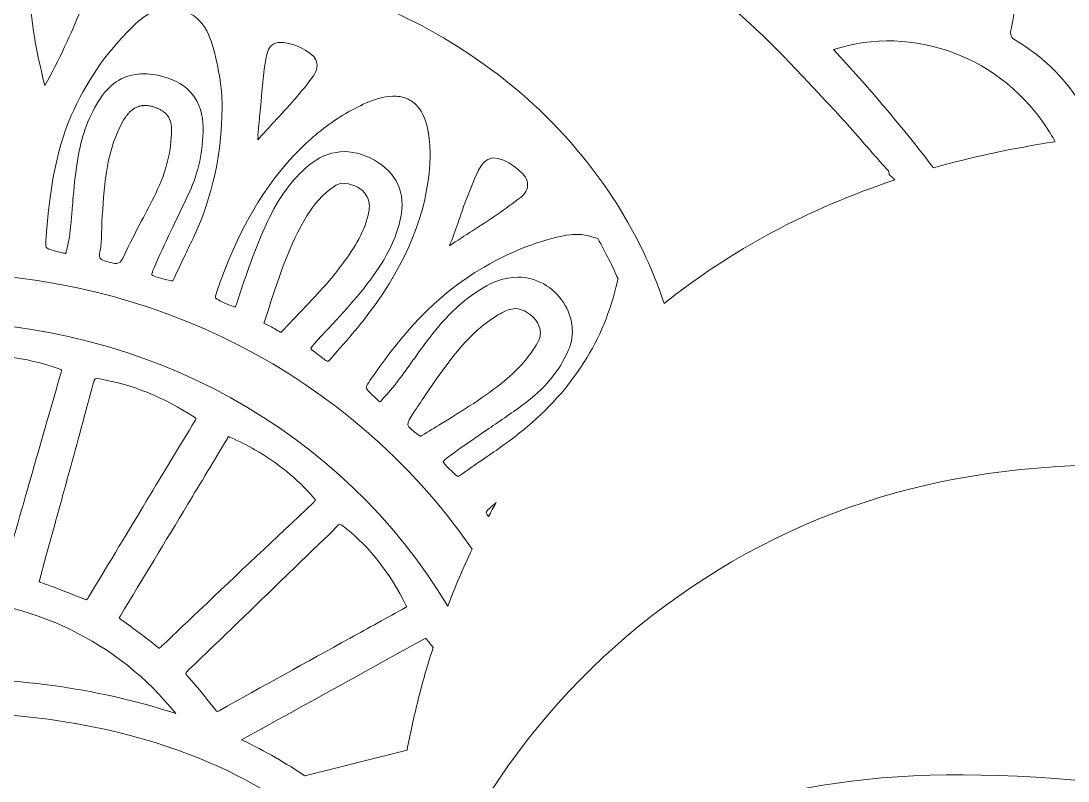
# Model space of a CAD drawing. Extents: x 126 to 8914, y -5970 to -48.
# Drawn here: x 7580.5 to 8067.9, y -1099.8 to -746 of the extents above; entities that cross this region are included whole.
import ezdxf

# ---------------------------------------------------------------- set-up
doc = ezdxf.new("R2010")
doc.units = 0
doc.header["$MEASUREMENT"] = 0
doc.layers.add('Layer 1', color=7, linetype='Continuous')

# ---------------------------------------------------------------- blocks, each defined once
blk = doc.blocks.new('block 6')
at = {"layer": 'Layer 1', "lineweight": 0}
for points, knots in [([(8858.21, -1015.29), (8804.98, -1065.04), (8743.32, -1092.86), (8679.92, -1095.7), (8596.38, -1099.43), (8514.39, -1071.01), (8452.29, -1045.84), (8430.15, -1036.87), (8407.8, -1027.16), (8386.17, -1017.79), (8377.96, -1014.23), (8369.71, -1010.65), (8361.4, -1007.09), (8410.2, -1007.99), (8465.96, -1006.76), (8552.78, -924.21), (8608.47, -871.26), (8681.86, -797.66), (8665.5, -711.42), (8662.21, -694.04), (8650.78, -652.65), (8599.78, -612.09), (8605.05, -621.92), (8641.55, -692.43), (8609.23, -747.25), (8593.89, -773.27), (8566.47, -791.29), (8509.72, -803.54), (8495.32, -806.64), (8479.55, -809), (8462.5, -810.6), (8531.63, -734.35), (8573.44, -634.19), (8586.8, -512.56), (8601.6, -377.97), (8577.78, -251.79), (8555.19, -169.65), (8550.53, -152.76), (8545.39, -135.8), (8539.9, -119.21), (8535.8, -106.87), (8530.71, -97.41), (8524.71, -90.84), (8524.71, -90.84), (8528.77, -88.46), (8528.77, -88.46), (8527.91, -86.99), (8507.22, -52.31), (8460.27, -49.9), (8429.9, -48.35), (8395.8, -60.81), (8358.9, -86.96), (8333.41, -105.04), (8306.47, -129.76), (8278.33, -160.89), (8226.61, -191.53), (8186.15, -218.95), (8151.02, -247.11), (8098.71, -289.06), (8041.06, -329.19), (7974.05, -338.54), (7917.14, -346.49), (7865.98, -328.74), (7811.81, -309.95), (7783.84, -300.25), (7754.92, -290.21), (7725.21, -284.09), (7638.29, -266.15), (7574.59, -281.57), (7540, -328.62), (7505.41, -281.57), (7441.71, -266.17), (7354.79, -284.09), (7325.08, -290.21), (7296.16, -300.25), (7268.19, -309.95), (7214.02, -328.74), (7162.86, -346.49), (7105.95, -338.54), (7038.94, -329.19), (6981.29, -289.06), (6928.98, -247.11), (6893.85, -218.95), (6853.4, -191.53), (6801.67, -160.89), (6773.53, -129.76), (6746.59, -105.04), (6721.1, -86.96), (6684.2, -60.81), (6650.1, -48.34), (6619.73, -49.9), (6572.78, -52.31), (6552.09, -86.99), (6551.23, -88.46), (6551.23, -88.46), (6555.29, -90.84), (6555.29, -90.84), (6549.29, -97.41), (6544.2, -106.87), (6540.12, -119.21), (6534.6, -135.81), (6529.45, -152.78), (6524.81, -169.65), (6502.22, -251.79), (6478.4, -377.97), (6493.2, -512.56), (6506.56, -634.19), (6548.37, -734.35), (6617.5, -810.6), (6600.45, -809), (6584.68, -806.64), (6570.28, -803.54), (6513.53, -791.29), (6486.11, -773.27), (6470.77, -747.25), (6438.45, -692.43), (6474.95, -621.92), (6480.22, -612.09), (6429.22, -652.65), (6417.79, -694.04), (6414.5, -711.42), (6398.14, -797.66), (6471.53, -871.26), (6527.22, -924.21), (6614.04, -1006.76), (6669.8, -1007.99), (6718.6, -1007.09), (6710.29, -1010.65), (6702.04, -1014.23), (6693.83, -1017.79), (6672.2, -1027.16), (6649.85, -1036.87), (6627.71, -1045.84), (6565.61, -1071.01), (6483.59, -1099.44), (6400.08, -1095.7), (6336.68, -1092.86), (6275.02, -1065.04), (6221.79, -1015.29), (6221.79, -1015.29), (6165.56, -962.7), (6165.56, -962.7), (6165.56, -962.7), (6209.91, -1025.63), (6209.91, -1025.63), (6259.46, -1095.9), (6344.09, -1155.64), (6425.53, -1177.81), (6460.7, -1187.39), (6497.65, -1192.84), (6536.23, -1194.15), (6525.34, -1205.21), (6509.98, -1221.91), (6492.74, -1244.03), (6462.4, -1282.95), (6420.42, -1346.57), (6392.73, -1428.62), (6361.59, -1520.91), (6354.53, -1617.18), (6371.76, -1714.74), (6393.22, -1836.34), (6452.66, -1960.18), (6548.45, -2082.83), (6548.45, -2082.83), (6557.04, -2093.81), (6557.04, -2093.81), (6557.04, -2093.81), (6562.08, -2080.8), (6562.08, -2080.8), (6562.28, -2080.26), (6583.72, -2026.12), (6646.97, -1966), (6658.24, -1955.3), (6671.32, -1943.97), (6686.37, -1932.46), (6684.61, -1962.41), (6683.28, -2025.33), (6694.68, -2105.3), (6703.93, -2170.25), (6719.74, -2232.83), (6741.65, -2291.3), (6769.05, -2364.39), (6806.12, -2431.24), (6851.85, -2490), (6853.74, -2492.77), (6879.32, -2530.81), (6899.18, -2586.87), (6918.01, -2639.98), (6935.42, -2720.7), (6911.56, -2803.61), (6911.56, -2803.61), (6905.31, -2825.39), (6905.31, -2825.39), (6905.31, -2825.39), (6923.77, -2812.24), (6923.77, -2812.24), (6925.33, -2811.13), (6962.61, -2784.27), (6993.85, -2735.29), (7018.49, -2696.64), (7042.96, -2637.53), (7032.58, -2563.6), (7033.17, -2564.35), (7033.72, -2565.04), (7034.23, -2565.72), (7055.9, -2594.87), (7079.45, -2622.28), (7104.19, -2647.18), (7148.9, -2692.2), (7195.06, -2726.33), (7241.41, -2748.67), (7295.37, -2774.66), (7349.82, -2784.7), (7403.33, -2778.49), (7418.55, -2809.06), (7444.02, -2832.77), (7468.69, -2855.76), (7494.89, -2880.15), (7519.63, -2903.18), (7532.73, -2933.46), (7532.73, -2933.46), (7540, -2950.23), (7540, -2950.23), (7540, -2950.23), (7547.27, -2933.46), (7547.27, -2933.46), (7560.37, -2903.18), (7585.11, -2880.15), (7611.31, -2855.76), (7635.98, -2832.77), (7661.45, -2809.06), (7676.67, -2778.49), (7730.18, -2784.7), (7784.63, -2774.66), (7838.59, -2748.67), (7884.94, -2726.33), (7931.12, -2692.2), (7975.81, -2647.18), (8000.55, -2622.28), (8024.1, -2594.88), (8045.77, -2565.74), (8046.28, -2565.06), (8046.83, -2564.35), (8047.42, -2563.6), (8037.04, -2637.53), (8061.51, -2696.64), (8086.15, -2735.29), (8117.39, -2784.27), (8154.67, -2811.13), (8156.23, -2812.24), (8156.23, -2812.24), (8174.69, -2825.39), (8174.69, -2825.39), (8174.69, -2825.39), (8168.44, -2803.61), (8168.44, -2803.61), (8144.58, -2720.7), (8161.99, -2639.98), (8180.82, -2586.87), (8200.7, -2530.77), (8226.28, -2492.73), (8228.15, -2490), (8273.88, -2431.24), (8310.95, -2364.39), (8338.34, -2291.3), (8360.26, -2232.83), (8376.07, -2170.25), (8385.32, -2105.3), (8396.72, -2025.33), (8395.39, -1962.41), (8393.63, -1932.46), (8408.68, -1943.97), (8421.76, -1955.3), (8433.03, -1966), (8496.28, -2026.12), (8517.72, -2080.26), (8517.92, -2080.8), (8517.92, -2080.8), (8522.94, -2093.84), (8522.94, -2093.84), (8522.94, -2093.84), (8531.55, -2082.83), (8531.55, -2082.83), (8627.34, -1960.18), (8686.78, -1836.34), (8708.24, -1714.74), (8725.47, -1617.18), (8718.41, -1520.91), (8687.27, -1428.62), (8659.58, -1346.57), (8617.6, -1282.95), (8587.26, -1244.03), (8570.02, -1221.91), (8554.66, -1205.21), (8543.77, -1194.15), (8582.35, -1192.84), (8619.3, -1187.39), (8654.47, -1177.81), (8735.91, -1155.64), (8820.54, -1095.9), (8870.09, -1025.63), (8870.09, -1025.63), (8914.44, -962.7), (8914.44, -962.7), (8914.44, -962.7), (8858.21, -1015.29), (8858.21, -1015.29)], [0, 0, 0, 0, 1, 1, 1, 2, 2, 2, 3, 3, 3, 4, 4, 4, 5, 5, 5, 6, 6, 6, 7, 7, 7, 8, 8, 8, 9, 9, 9, 10, 10, 10, 11, 11, 11, 12, 12, 12, 13, 13, 13, 14, 14, 14, 15, 15, 15, 16, 16, 16, 17, 17, 17, 18, 18, 18, 19, 19, 19, 20, 20, 20, 21, 21, 21, 22, 22, 22, 23, 23, 23, 24, 24, 24, 25, 25, 25, 26, 26, 26, 27, 27, 27, 28, 28, 28, 29, 29, 29, 30, 30, 30, 31, 31, 31, 32, 32, 32, 33, 33, 33, 34, 34, 34, 35, 35, 35, 36, 36, 36, 37, 37, 37, 38, 38, 38, 39, 39, 39, 40, 40, 40, 41, 41, 41, 42, 42, 42, 43, 43, 43, 44, 44, 44, 45, 45, 45, 46, 46, 46, 47, 47, 47, 48, 48, 48, 49, 49, 49, 50, 50, 50, 51, 51, 51, 52, 52, 52, 53, 53, 53, 54, 54, 54, 55, 55, 55, 56, 56, 56, 57, 57, 57, 58, 58, 58, 59, 59, 59, 60, 60, 60, 61, 61, 61, 62, 62, 62, 63, 63, 63, 64, 64, 64, 65, 65, 65, 66, 66, 66, 67, 67, 67, 68, 68, 68, 69, 69, 69, 70, 70, 70, 71, 71, 71, 72, 72, 72, 73, 73, 73, 74, 74, 74, 75, 75, 75, 76, 76, 76, 77, 77, 77, 78, 78, 78, 79, 79, 79, 80, 80, 80, 81, 81, 81, 82, 82, 82, 83, 83, 83, 84, 84, 84, 85, 85, 85, 86, 86, 86, 87, 87, 87, 88, 88, 88, 89, 89, 89, 90, 90, 90, 91, 91, 91, 92, 92, 92, 93, 93, 93, 94, 94, 94, 95, 95, 95, 96, 96, 96, 97, 97, 97, 98, 98, 98, 99, 99, 99, 100, 100, 100, 101, 101, 101, 102, 102, 102, 102]), ([(7895.68, -728.33), (7915.08, -740.77), (7931.4, -758.09), (7947.19, -774.82), (7949.7, -777.5), (7952.2, -780.16), (7954.74, -782.82), (7961.05, -789.43), (7967.23, -796.49), (7973.19, -803.32), (7976.38, -806.94), (7979.54, -810.55), (7982.74, -814.14), (7982.99, -814.41), (7983.25, -814.68), (7983.5, -814.95), (7983.8, -815.28), (7984.24, -815.76), (7984.48, -816.06), (7984.48, -816.06), (7984.7, -817.47), (7984.7, -817.47), (7984.7, -817.47), (7986.29, -819.05), (7986.29, -819.05), (7986.62, -819.38), (7986.97, -819.67), (7987.31, -819.97), (7946.71, -833.52), (7910.84, -852.7), (7879.88, -877.54), (7874.07, -859.59), (7859.09, -823.94), (7824.43, -789.96), (7796.39, -762.48), (7761.24, -741.82), (7719.95, -728.57), (7711.13, -725.73), (7702.02, -723.28), (7692.63, -721.13), (7692.63, -721.13), (7689.7, -716.13), (7689.7, -716.13), (7689.7, -716.13), (7689.7, -716.11), (7689.7, -716.11), (7690.14, -715.86), (7690.78, -715.52), (7691.71, -715.13), (7724.99, -700.79), (7760.1, -694.71), (7796.03, -697.07), (7833.66, -699.54), (7867.18, -710.05), (7895.68, -728.33)], [0, 0, 0, 0, 1, 1, 1, 2, 2, 2, 3, 3, 3, 4, 4, 4, 5, 5, 5, 6, 6, 6, 7, 7, 7, 8, 8, 8, 9, 9, 9, 10, 10, 10, 11, 11, 11, 12, 12, 12, 13, 13, 13, 14, 14, 14, 15, 15, 15, 16, 16, 16, 17, 17, 17, 18, 18, 18, 18]), ([(8038.54, -699.24), (8037.54, -696.42), (8037.43, -694.96), (8037.45, -694.36), (8038, -694.15), (8039.38, -693.82), (8042.31, -693.82), (8042.31, -693.82), (8052.1, -693.82), (8052.1, -693.82), (8084.27, -692.98), (8104.71, -707.86), (8116.22, -720.51), (8134.09, -740.14), (8143.22, -768.68), (8140.04, -794.97), (8140.04, -794.97), (8139.93, -795.81), (8139.93, -795.81), (8120.16, -796.18), (8101.08, -797.41), (8082.7, -799.48), (8082.7, -799.48), (8080.95, -796.83), (8080.95, -796.83), (8080.5, -796.16), (8080.16, -795.54), (8079.84, -794.91), (8071.07, -777.4), (8058.96, -764.06), (8043.84, -755.24), (8041.25, -753.74), (8040.71, -752.85), (8041.53, -749.07), (8045.22, -732.3), (8044.22, -715.54), (8038.54, -699.24)], [0, 0, 0, 0, 1, 1, 1, 2, 2, 2, 3, 3, 3, 4, 4, 4, 5, 5, 5, 6, 6, 6, 7, 7, 7, 8, 8, 8, 9, 9, 9, 10, 10, 10, 11, 11, 11, 12, 12, 12, 12]), ([(7589.96, -729.87), (7589.96, -729.87), (7599.96, -726.83), (7599.96, -726.83), (7600.41, -726.83), (7600.83, -726.83), (7601.26, -726.84), (7601.26, -726.84), (7600.94, -729.95), (7600.94, -729.95), (7600.94, -729.95), (7601.53, -727.68), (7601.53, -727.68), (7601.53, -727.68), (7601.01, -729.96), (7601.01, -729.96), (7603.79, -730.61), (7607.37, -731.91), (7608.67, -734.44), (7609.52, -736.12), (7609.38, -738.38), (7608.21, -741.14), (7603.81, -751.68), (7598.38, -764.06), (7591.54, -776.07), (7588.8, -764.94), (7585.89, -751.84), (7584.83, -738.57), (7584.34, -732.43), (7587.14, -730.72), (7589.96, -729.87)], [0, 0, 0, 0, 1, 1, 1, 2, 2, 2, 3, 3, 3, 4, 4, 4, 5, 5, 5, 6, 6, 6, 7, 7, 7, 8, 8, 8, 9, 9, 9, 10, 10, 10, 10]), ([(7644.16, -856.88), (7646.76, -851.07), (7649.57, -845.22), (7652.3, -839.57), (7654.46, -835.04), (7656.71, -830.37), (7658.85, -825.71), (7663.12, -816.41), (7665.28, -806.37), (7665.23, -795.92), (7665.17, -783.28), (7658.64, -774.95), (7646.36, -771.83), (7642.21, -770.77), (7638.43, -770.41), (7634.98, -770.74), (7627.4, -771.48), (7621.4, -775.63), (7616.55, -783.34), (7611.31, -791.71), (7608.61, -800.56), (7606.94, -810.01), (7605.95, -815.68), (7605.34, -821.57), (7604.79, -827.69), (7604.62, -829.56), (7604.47, -831.44), (7604.33, -833.33), (7604.14, -835.81), (7603.95, -838.24), (7603.71, -840.64), (7603.32, -844.65), (7602.78, -848.54), (7601.85, -852.45), (7601.66, -853.26), (7601.48, -853.73), (7601.37, -854), (7601.34, -854.1), (7601.31, -854.16), (7601.28, -854.22), (7601.17, -854.22), (7600.98, -854.21), (7600.72, -854.18), (7600.45, -854.14), (7600.09, -854.07), (7599.61, -853.95), (7599.61, -853.95), (7599.17, -853.84), (7599.17, -853.84), (7597.94, -853.51), (7596.72, -853.21), (7595.67, -852.91), (7593.92, -852.4), (7592.59, -851.94), (7592.29, -851.52), (7592.11, -851.28), (7592.03, -850.69), (7592.03, -849.89), (7592.02, -849.06), (7592.08, -848.03), (7592.16, -846.88), (7592.21, -846.12), (7592.29, -845.31), (7592.35, -844.49), (7592.35, -844.49), (7592.4, -843.98), (7592.4, -843.98), (7593.82, -826.49), (7596.21, -807.86), (7603.89, -790.05), (7610.47, -774.77), (7619.96, -760.96), (7632.07, -749), (7636.13, -744.98), (7639.77, -742.1), (7644.29, -741.11), (7661.05, -737.4), (7667.25, -749.34), (7669.47, -756.79), (7672.91, -768.4), (7674.25, -780), (7674.06, -786.39), (7673.82, -808.7), (7669.76, -827.25), (7660.88, -846.53), (7659.62, -849.24), (7658.33, -851.91), (7657.03, -854.6), (7655.29, -858.21), (7653.48, -861.93), (7651.82, -865.68), (7651.36, -866.73), (7651.09, -866.97), (7651.09, -866.98), (7651.06, -866.98), (7650.68, -867.09), (7649.45, -866.78), (7649.45, -866.78), (7649.07, -866.68), (7649.07, -866.68), (7645.71, -865.81), (7642.23, -864.92), (7641.37, -864.24), (7641.37, -863.14), (7642.92, -859.68), (7644.16, -856.88)], [0, 0, 0, 0, 1, 1, 1, 2, 2, 2, 3, 3, 3, 4, 4, 4, 5, 5, 5, 6, 6, 6, 7, 7, 7, 8, 8, 8, 9, 9, 9, 10, 10, 10, 11, 11, 11, 12, 12, 12, 13, 13, 13, 14, 14, 14, 15, 15, 15, 16, 16, 16, 17, 17, 17, 18, 18, 18, 19, 19, 19, 20, 20, 20, 21, 21, 21, 22, 22, 22, 23, 23, 23, 24, 24, 24, 25, 25, 25, 26, 26, 26, 27, 27, 27, 28, 28, 28, 29, 29, 29, 30, 30, 30, 31, 31, 31, 32, 32, 32, 33, 33, 33, 34, 34, 34, 35, 35, 35, 35]), ([(8059.15, -797.51), (8060.1, -799.06), (8061.02, -800.64), (8061.92, -802.24), (8042.15, -805.25), (8023.23, -809.32), (8005.2, -814.43), (8005.2, -814.43), (8003.75, -812.51), (8003.75, -812.51), (7990.12, -794.66), (7974.97, -776.79), (7958.73, -759.37), (7995.55, -747.23), (8037.53, -762.73), (8059.15, -797.51)], [0, 0, 0, 0, 1, 1, 1, 2, 2, 2, 3, 3, 3, 4, 4, 4, 5, 5, 5, 5]), ([(7690.76, -799.01), (7691.06, -795.8), (7691.36, -792.57), (7691.66, -789.34), (7692.38, -781.58), (7693.12, -773.56), (7694.1, -765.69), (7695.08, -757.85), (7697.55, -756.46), (7699.93, -756.08), (7700.09, -756.06), (7700.24, -756.03), (7700.4, -756.02), (7706.23, -755.34), (7716.14, -760.4), (7717.7, -764.04), (7718.75, -766.48), (7718.38, -768.98), (7716.61, -771.48), (7711.25, -779.08), (7704.72, -786.11), (7698.41, -792.92), (7695.89, -795.64), (7693.28, -798.46), (7690.75, -801.29), (7690.79, -800.64), (7690.86, -799.86), (7690.76, -799.01)], [0, 0, 0, 0, 1, 1, 1, 2, 2, 2, 3, 3, 3, 4, 4, 4, 5, 5, 5, 6, 6, 6, 7, 7, 7, 8, 8, 8, 9, 9, 9, 9]), ([(7718.8, -894.29), (7719.37, -893.67), (7719.95, -893.04), (7720.55, -892.4), (7720.55, -892.4), (7722.28, -890.57), (7722.28, -890.57), (7731.02, -881.23), (7740.04, -871.57), (7747.26, -860.63), (7752.24, -853.04), (7755.5, -845.56), (7757.21, -837.78), (7759.72, -826.24), (7755.39, -816.68), (7745.01, -810.85), (7734.18, -804.77), (7723.58, -805.64), (7714.32, -813.37), (7706.61, -819.79), (7700.51, -828.14), (7695.11, -839.6), (7689.45, -851.64), (7685.28, -864.09), (7681.17, -876.84), (7680.66, -878.41), (7680.35, -878.98), (7680.19, -879.17), (7679.97, -879.16), (7679.32, -879.08), (7677.99, -878.49), (7677.99, -878.49), (7677.2, -878.14), (7677.2, -878.14), (7674.33, -876.88), (7671.35, -875.56), (7671.01, -874.91), (7670.77, -874.17), (7671.99, -870.81), (7673.06, -867.87), (7683.59, -839.19), (7696.4, -818.51), (7713.38, -802.81), (7715.58, -800.78), (7717.78, -798.88), (7720.03, -797.09), (7726.76, -791.76), (7733.75, -787.5), (7741.23, -784.18), (7746.4, -781.88), (7751.07, -780.82), (7755.06, -781.04), (7757.45, -781.19), (7759.6, -781.77), (7761.47, -782.82), (7763.25, -783.8), (7764.78, -785.24), (7766.08, -787.06), (7768.23, -790.11), (7769.69, -794.29), (7770.37, -799.42), (7770.62, -801.42), (7770.73, -803.43), (7770.84, -805.56), (7770.89, -806.53), (7770.94, -807.48), (7771, -808.43), (7770.46, -831.44), (7762.31, -853.89), (7746.09, -877.03), (7739.74, -886.09), (7732.25, -894.61), (7725, -902.82), (7725, -902.82), (7724.26, -903.68), (7724.26, -903.68), (7723.78, -904.21), (7723.48, -904.45), (7723.34, -904.53), (7723.16, -904.47), (7722.74, -904.26), (7721.91, -903.68), (7721.91, -903.68), (7721.61, -903.45), (7721.61, -903.45), (7718.84, -901.46), (7715.98, -899.39), (7715.46, -898.48), (7715.69, -897.76), (7717.12, -896.12), (7718.8, -894.29)], [0, 0, 0, 0, 1, 1, 1, 2, 2, 2, 3, 3, 3, 4, 4, 4, 5, 5, 5, 6, 6, 6, 7, 7, 7, 8, 8, 8, 9, 9, 9, 10, 10, 10, 11, 11, 11, 12, 12, 12, 13, 13, 13, 14, 14, 14, 15, 15, 15, 16, 16, 16, 17, 17, 17, 18, 18, 18, 19, 19, 19, 20, 20, 20, 21, 21, 21, 22, 22, 22, 23, 23, 23, 24, 24, 24, 25, 25, 25, 26, 26, 26, 27, 27, 27, 28, 28, 28, 29, 29, 29, 30, 30, 30, 30]), ([(7636.59, -839.11), (7633.77, -844.46), (7630.85, -849.98), (7628.3, -855.6), (7626.76, -859), (7625.67, -859.45), (7621.41, -858.34), (7619.73, -857.9), (7618.66, -857.52), (7617.98, -857.04), (7616.85, -856.25), (7616.87, -855.22), (7617.25, -853.34), (7617.76, -850.8), (7617.91, -848.26), (7617.99, -845.75), (7618.01, -844.92), (7618.02, -844.09), (7618.04, -843.27), (7618.07, -841.89), (7618.09, -840.5), (7618.17, -839.17), (7618.17, -839.17), (7618.31, -836.97), (7618.31, -836.97), (7619.34, -820.9), (7620.32, -805.72), (7628.42, -791.89), (7628.76, -791.3), (7629.12, -790.78), (7629.47, -790.29), (7629.58, -790.13), (7629.71, -789.99), (7629.83, -789.84), (7630.07, -789.53), (7630.31, -789.23), (7630.56, -788.94), (7630.7, -788.78), (7630.86, -788.66), (7631, -788.5), (7631.23, -788.28), (7631.46, -788.04), (7631.7, -787.85), (7631.86, -787.71), (7632.02, -787.58), (7632.18, -787.47), (7632.41, -787.28), (7632.64, -787.12), (7632.87, -786.96), (7633.03, -786.85), (7633.2, -786.76), (7633.36, -786.66), (7633.6, -786.52), (7633.84, -786.41), (7634.08, -786.28), (7634.25, -786.22), (7634.41, -786.14), (7634.57, -786.08), (7634.82, -785.97), (7635.07, -785.89), (7635.34, -785.81), (7635.48, -785.76), (7635.63, -785.7), (7635.77, -785.67), (7636.09, -785.59), (7636.4, -785.52), (7636.72, -785.48), (7636.81, -785.46), (7636.89, -785.44), (7636.99, -785.43), (7637.4, -785.38), (7637.81, -785.35), (7638.21, -785.35), (7638.25, -785.35), (7638.3, -785.36), (7638.35, -785.36), (7638.92, -785.36), (7639.49, -785.41), (7640.06, -785.51), (7640.12, -785.52), (7640.2, -785.52), (7640.28, -785.54), (7640.85, -785.63), (7641.4, -785.78), (7641.94, -785.93), (7642.05, -785.97), (7642.16, -786), (7642.26, -786.05), (7642.8, -786.22), (7643.32, -786.41), (7643.84, -786.63), (7643.92, -786.66), (7644.02, -786.71), (7644.1, -786.74), (7644.63, -786.98), (7645.14, -787.23), (7645.63, -787.5), (7646.07, -787.74), (7646.47, -787.99), (7646.83, -788.25), (7649.43, -790.1), (7650.55, -792.73), (7650.55, -796.76), (7650.57, -806.29), (7648.15, -815.95), (7643.19, -826.28), (7641.12, -830.59), (7638.82, -834.93), (7636.59, -839.11)], [0, 0, 0, 0, 1, 1, 1, 2, 2, 2, 3, 3, 3, 4, 4, 4, 5, 5, 5, 6, 6, 6, 7, 7, 7, 8, 8, 8, 9, 9, 9, 10, 10, 10, 11, 11, 11, 12, 12, 12, 13, 13, 13, 14, 14, 14, 15, 15, 15, 16, 16, 16, 17, 17, 17, 18, 18, 18, 19, 19, 19, 20, 20, 20, 21, 21, 21, 22, 22, 22, 23, 23, 23, 24, 24, 24, 25, 25, 25, 26, 26, 26, 27, 27, 27, 28, 28, 28, 29, 29, 29, 30, 30, 30, 31, 31, 31, 32, 32, 32, 33, 33, 33, 34, 34, 34, 35, 35, 35, 36, 36, 36, 36]), ([(7780.01, -850.65), (7781.31, -847.18), (7782.56, -843.67), (7783.76, -840.25), (7786.67, -832), (7789.68, -823.47), (7793.51, -815.47), (7794.48, -813.45), (7796.65, -810.03), (7800.32, -809.71), (7806.03, -809.77), (7814.98, -816.33), (7816.07, -820.36), (7816.86, -823.28), (7815.91, -825.84), (7813.28, -827.96), (7806.14, -833.69), (7798.24, -838.79), (7790.6, -843.71), (7787.12, -845.96), (7783.52, -848.27), (7780.01, -850.65)], [0, 0, 0, 0, 1, 1, 1, 2, 2, 2, 3, 3, 3, 4, 4, 4, 5, 5, 5, 6, 6, 6, 7, 7, 7, 7]), ([(7709.25, -882.84), (7706.89, -885.3), (7704.53, -887.75), (7702.21, -890.22), (7701.67, -890.81), (7701.38, -890.95), (7701.38, -890.96), (7701.32, -890.95), (7701.03, -890.87), (7700.47, -890.47), (7698.71, -889.25), (7696.84, -888.32), (7695.04, -887.4), (7695.04, -887.4), (7694.12, -886.94), (7694.12, -886.94), (7693.88, -886.82), (7693.71, -886.72), (7693.6, -886.64), (7693.61, -886.58), (7693.63, -886.5), (7693.66, -886.42), (7694.5, -883.89), (7695.32, -881.37), (7696.14, -878.84), (7700.78, -864.58), (7705.56, -849.84), (7713.57, -836.73), (7716.93, -831.24), (7720.96, -826.82), (7725.93, -823.2), (7727.57, -822.01), (7729.16, -821.57), (7729.56, -821.55), (7734.2, -821.58), (7738.04, -823.15), (7740.37, -825.97), (7740.85, -826.55), (7741.26, -827.2), (7741.59, -827.87), (7742.26, -829.23), (7742.62, -830.75), (7742.64, -832.35), (7742.65, -833.14), (7742.57, -833.96), (7742.41, -834.78), (7740.75, -843.52), (7736.18, -851.03), (7729.81, -859.59), (7723.69, -867.85), (7716.34, -875.47), (7709.25, -882.84)], [0, 0, 0, 0, 1, 1, 1, 2, 2, 2, 3, 3, 3, 4, 4, 4, 5, 5, 5, 6, 6, 6, 7, 7, 7, 8, 8, 8, 9, 9, 9, 10, 10, 10, 11, 11, 11, 12, 12, 12, 13, 13, 13, 14, 14, 14, 15, 15, 15, 16, 16, 16, 17, 17, 17, 17]), ([(7795.32, -950.25), (7791.85, -952.62), (7788.26, -955.07), (7784.79, -957.58), (7784.24, -957.97), (7783.95, -958.08), (7783.95, -958.11), (7783.86, -958.08), (7783.55, -957.92), (7782.97, -957.39), (7780.34, -955.01), (7777.4, -952.32), (7776.99, -951.26), (7777.54, -950.2), (7781.1, -947.67), (7783.73, -945.78), (7788.16, -942.63), (7792.75, -939.51), (7797.2, -936.49), (7802.77, -932.71), (7808.55, -928.78), (7814.09, -924.73), (7824.08, -917.43), (7831.27, -908.8), (7835.4, -899.12), (7838.39, -892.15), (7837.49, -883.92), (7833.02, -877.11), (7828.21, -869.75), (7820.28, -865.32), (7811.87, -865.27), (7805.18, -865.21), (7799.65, -867.87), (7795.65, -870.23), (7783.41, -877.43), (7774.88, -887.69), (7768.15, -896.77), (7766.38, -899.15), (7764.67, -901.57), (7762.94, -903.98), (7758.53, -910.2), (7753.97, -916.64), (7748.62, -922.24), (7748.05, -922.85), (7747.7, -923.13), (7747.51, -923.24), (7747.3, -923.13), (7746.94, -922.86), (7746.31, -922.28), (7746.31, -922.28), (7746.07, -922.04), (7746.07, -922.04), (7743.62, -919.7), (7741.29, -917.48), (7741.21, -916.69), (7741.13, -915.88), (7743.02, -913.22), (7744.99, -910.42), (7744.99, -910.42), (7745.37, -909.9), (7745.37, -909.9), (7756.66, -893.91), (7772.63, -873.85), (7796.09, -860.56), (7810.01, -852.67), (7822.21, -847.99), (7834.48, -845.79), (7838.42, -845.07), (7842.17, -845.25), (7845.65, -846.29), (7845.65, -846.29), (7848.93, -847.27), (7848.93, -847.27), (7852.78, -854.02), (7855.9, -860.32), (7858.4, -865.97), (7858.4, -865.97), (7857.4, -870.08), (7857.4, -870.08), (7850.96, -896.63), (7835.67, -919.57), (7811.99, -938.28), (7806.67, -942.49), (7800.89, -946.43), (7795.32, -950.25)], [0, 0, 0, 0, 1, 1, 1, 2, 2, 2, 3, 3, 3, 4, 4, 4, 5, 5, 5, 6, 6, 6, 7, 7, 7, 8, 8, 8, 9, 9, 9, 10, 10, 10, 11, 11, 11, 12, 12, 12, 13, 13, 13, 14, 14, 14, 15, 15, 15, 16, 16, 16, 17, 17, 17, 18, 18, 18, 19, 19, 19, 20, 20, 20, 21, 21, 21, 22, 22, 22, 23, 23, 23, 24, 24, 24, 25, 25, 25, 26, 26, 26, 27, 27, 27, 28, 28, 28, 28]), ([(7539.72, -885.98), (7539.72, -885.98), (7538.54, -885.98), (7538.54, -885.98), (7440.42, -886.37), (7349.65, -937.14), (7300.96, -1018.6), (7297.66, -1009.97), (7293.9, -1001.09), (7289.62, -992.07), (7289.62, -992.07), (7290.64, -990.6), (7290.64, -990.6), (7346.89, -910.36), (7442.51, -861.63), (7540.19, -863.44), (7540.19, -863.44), (7542.33, -863.44), (7542.33, -863.44), (7641.26, -863.44), (7733.53, -910.78), (7789.49, -990.36), (7789.49, -990.36), (7790.5, -991.82), (7790.5, -991.82), (7786.21, -1000.84), (7782.45, -1009.73), (7779.14, -1018.36), (7730.13, -936.57), (7638.73, -885.98), (7539.72, -885.98)], [0, 0, 0, 0, 1, 1, 1, 2, 2, 2, 3, 3, 3, 4, 4, 4, 5, 5, 5, 6, 6, 6, 7, 7, 7, 8, 8, 8, 9, 9, 9, 10, 10, 10, 10]), ([(7776.16, -933.45), (7773.14, -935.29), (7770.1, -937.14), (7767.11, -939.02), (7766.7, -939.28), (7766.51, -939.32), (7766.51, -939.32), (7766.46, -939.32), (7766.21, -939.24), (7765.62, -938.8), (7759.34, -934.15), (7759.34, -934.15), (7763.39, -928.15), (7764.45, -926.58), (7765.49, -925.01), (7766.55, -923.45), (7767.3, -922.32), (7768.06, -921.18), (7768.82, -920.04), (7774.17, -912.1), (7779.76, -904.04), (7786.15, -896.81), (7791.33, -890.93), (7797.18, -886.04), (7803.56, -882.27), (7805.76, -880.96), (7808.11, -880.15), (7810.69, -879.82), (7813.96, -880.01), (7818.78, -882.67), (7821.07, -886.75), (7822.73, -889.71), (7822.69, -892.75), (7820.94, -895.81), (7817.29, -902.17), (7812.25, -907.97), (7805.56, -913.52), (7796.49, -921.04), (7786.15, -927.34), (7776.16, -933.45)], [0, 0, 0, 0, 1, 1, 1, 2, 2, 2, 3, 3, 3, 4, 4, 4, 5, 5, 5, 6, 6, 6, 7, 7, 7, 8, 8, 8, 9, 9, 9, 10, 10, 10, 11, 11, 11, 12, 12, 12, 13, 13, 13, 13]), ([(7548.75, -963.12), (7548.75, -959), (7548.74, -954.88), (7548.74, -950.77), (7548.74, -950.77), (7548.75, -938.8), (7548.75, -938.8), (7548.77, -927.34), (7548.79, -915.5), (7548.67, -903.83), (7548.67, -902.61), (7548.8, -902.24), (7548.77, -902.24), (7548.83, -902.19), (7549.21, -902), (7550.4, -901.9), (7566.8, -900.54), (7582.74, -902.52), (7597.78, -907.81), (7598.97, -908.22), (7599.27, -908.52), (7599.35, -908.47), (7599.35, -908.47), (7599.35, -908.57), (7599.35, -908.57), (7599.35, -908.73), (7599.31, -909.03), (7599.17, -909.56), (7591.3, -936.71), (7582.88, -966.11), (7572.66, -1002.09), (7572.56, -1002.42), (7572.48, -1002.63), (7572.42, -1002.77), (7572.28, -1002.77), (7572.07, -1002.75), (7571.75, -1002.71), (7563.92, -1001.47), (7556.97, -1000.52), (7550.5, -999.84), (7550.16, -999.79), (7549.91, -999.76), (7549.69, -999.71), (7549.05, -999.57), (7548.88, -999.43), (7548.88, -999.43), (7548.88, -999.43), (7548.75, -999.24), (7548.69, -998.56), (7548.67, -998.34), (7548.66, -998.05), (7548.66, -997.69), (7548.79, -986.16), (7548.77, -974.45), (7548.75, -963.12)], [0, 0, 0, 0, 1, 1, 1, 2, 2, 2, 3, 3, 3, 4, 4, 4, 5, 5, 5, 6, 6, 6, 7, 7, 7, 8, 8, 8, 9, 9, 9, 10, 10, 10, 11, 11, 11, 12, 12, 12, 13, 13, 13, 14, 14, 14, 15, 15, 15, 16, 16, 16, 17, 17, 17, 18, 18, 18, 18]), ([(7599.42, -968.7), (7600.58, -964.46), (7601.75, -960.22), (7602.92, -955.98), (7606.63, -942.47), (7610.47, -928.51), (7614.07, -914.72), (7614.72, -912.26), (7614.72, -912.26), (7617.11, -912.65), (7632.45, -915.26), (7646.88, -921.1), (7661.22, -930.51), (7661.64, -930.78), (7661.89, -930.98), (7662.02, -931.11), (7661.95, -931.28), (7661.82, -931.55), (7661.57, -931.96), (7647.15, -955.71), (7631.86, -981.05), (7611.96, -1014.18), (7611.34, -1015.21), (7611.06, -1015.45), (7611.06, -1015.48), (7611.06, -1015.48), (7610.9, -1015.5), (7610.51, -1015.37), (7610.36, -1015.32), (7610.2, -1015.27), (7610.01, -1015.18), (7610.01, -1015.18), (7610.01, -1015.2), (7610.01, -1015.2), (7605.19, -1013.17), (7600.23, -1011.3), (7595.44, -1009.5), (7593.49, -1008.77), (7591.56, -1008.04), (7589.61, -1007.3), (7589.61, -1007.3), (7589.39, -1007.22), (7589.39, -1007.22), (7589.25, -1007.15), (7589.07, -1007.09), (7588.88, -1007.03), (7588.88, -1007.03), (7592.27, -994.71), (7592.27, -994.71), (7594.71, -985.89), (7597.07, -977.3), (7599.42, -968.7)], [0, 0, 0, 0, 1, 1, 1, 2, 2, 2, 3, 3, 3, 4, 4, 4, 5, 5, 5, 6, 6, 6, 7, 7, 7, 8, 8, 8, 9, 9, 9, 10, 10, 10, 11, 11, 11, 12, 12, 12, 13, 13, 13, 14, 14, 14, 15, 15, 15, 16, 16, 16, 17, 17, 17, 17]), ([(7645.96, -1037.06), (7645.31, -1037.66), (7644.98, -1037.88), (7644.82, -1037.96), (7644.79, -1037.94), (7644.76, -1037.93), (7644.7, -1037.9), (7644.54, -1037.82), (7644.29, -1037.66), (7643.92, -1037.36), (7638.9, -1033.32), (7633.36, -1029.16), (7627.02, -1024.63), (7626.54, -1024.3), (7626.32, -1024.08), (7626.22, -1023.95), (7626.27, -1023.79), (7626.4, -1023.46), (7626.76, -1022.87), (7637.21, -1005.63), (7647.63, -988.38), (7658.03, -971.13), (7664.15, -960.98), (7670.28, -950.82), (7676.4, -940.67), (7676.58, -940.38), (7676.74, -940.07), (7676.91, -939.75), (7676.94, -939.67), (7676.99, -939.58), (7677.05, -939.47), (7677.39, -939.61), (7677.75, -939.75), (7678.08, -939.91), (7682.04, -941.68), (7685.79, -943.58), (7689.37, -945.62), (7700.05, -951.75), (7709.04, -959.08), (7716.63, -967.85), (7717.36, -968.67), (7717.51, -969.07), (7717.55, -969.08), (7717.55, -969.1), (7717.51, -969.15), (7717.48, -969.21), (7717.37, -969.38), (7717.12, -969.73), (7716.52, -970.29), (7699.02, -986.73), (7681.3, -1003.48), (7663.61, -1020.26), (7657.71, -1025.86), (7651.84, -1031.47), (7645.96, -1037.06)], [0, 0, 0, 0, 1, 1, 1, 2, 2, 2, 3, 3, 3, 4, 4, 4, 5, 5, 5, 6, 6, 6, 7, 7, 7, 8, 8, 8, 9, 9, 9, 10, 10, 10, 11, 11, 11, 12, 12, 12, 13, 13, 13, 14, 14, 14, 15, 15, 15, 16, 16, 16, 17, 17, 17, 18, 18, 18, 18]), ([(8650.32, -1162.55), (8611.6, -1173.08), (8570.61, -1178.45), (8527.55, -1178.62), (8527.31, -1178.41), (8527.15, -1178.27), (8527.07, -1178.23), (8527.07, -1178.23), (8526.74, -1178.62), (8526.74, -1178.62), (8526.74, -1178.62), (8526.73, -1178.62), (8526.73, -1178.62), (8474.49, -1178.78), (8419.24, -1171.31), (8361.42, -1156.25), (8326.04, -1147.04), (8293.1, -1138.94), (8262.39, -1131.92), (8262.39, -1131.92), (8262.37, -1131.91), (8262.37, -1131.91), (8262.37, -1131.91), (8262.35, -1131.92), (8262.35, -1131.92), (8118.8, -1099.16), (8023.72, -1090.15), (7953.72, -1101.8), (7886.99, -1112.9), (7844.64, -1142.29), (7804.55, -1188.78), (7804.29, -1189.07), (7804.05, -1189.35), (7803.82, -1189.64), (7794.29, -1200.73), (7784.87, -1212.8), (7775.28, -1225.81), (7765.79, -1238.69), (7757.12, -1254.25), (7749.35, -1272.3), (7750.28, -1234.55), (7756.57, -1199.64), (7768.31, -1167.07), (7769.04, -1165.09), (7769.77, -1163.12), (7770.5, -1161.14), (7776.19, -1146.34), (7783.02, -1132), (7791.03, -1118.09), (7830.77, -1048.88), (7897.09, -994.95), (7972.97, -970.1), (8046.68, -945.94), (8134.07, -947.03), (8225.69, -973.25), (8278.5, -988.33), (8330.04, -1010.7), (8379.87, -1032.31), (8401.58, -1041.73), (8424.02, -1051.46), (8446.34, -1060.5), (8506.08, -1084.72), (8583.9, -1111.87), (8664.89, -1111.87), (8670.13, -1111.87), (8675.38, -1111.74), (8680.62, -1111.52), (8724.04, -1109.57), (8766.59, -1096.65), (8806.37, -1073.67), (8761.26, -1115.03), (8705.03, -1147.64), (8650.32, -1162.55)], [0, 0, 0, 0, 1, 1, 1, 2, 2, 2, 3, 3, 3, 4, 4, 4, 5, 5, 5, 6, 6, 6, 7, 7, 7, 8, 8, 8, 9, 9, 9, 10, 10, 10, 11, 11, 11, 12, 12, 12, 13, 13, 13, 14, 14, 14, 15, 15, 15, 16, 16, 16, 17, 17, 17, 18, 18, 18, 19, 19, 19, 20, 20, 20, 21, 21, 21, 22, 22, 22, 23, 23, 23, 24, 24, 24, 24]), ([(7801.68, -970.24), (7800.46, -972.41), (7799.26, -974.58), (7798.1, -976.75), (7797.14, -975.32), (7797.04, -974.86), (7797.06, -974.75), (7797.15, -974.05), (7799.43, -972.09), (7801.68, -970.24)], [0, 0, 0, 0, 1, 1, 1, 2, 2, 2, 3, 3, 3, 3]), ([(7658.5, -1048.11), (7673.78, -1033.53), (7689.18, -1018.6), (7704.07, -1004.15), (7709.06, -999.33), (7714.03, -994.51), (7719.02, -989.69), (7719.82, -988.9), (7720.66, -988.14), (7721.5, -987.37), (7723.48, -985.56), (7725.52, -983.69), (7727.31, -981.53), (7728.67, -979.86), (7728.75, -979.77), (7731.27, -981.79), (7742.98, -991.2), (7752.26, -1003.01), (7759.64, -1017.92), (7759.78, -1018.2), (7759.91, -1018.47), (7760.03, -1018.76), (7760.02, -1018.76), (7760, -1018.77), (7759.97, -1018.79), (7759.97, -1018.79), (7759.53, -1019.03), (7759.53, -1019.03), (7750.91, -1023.79), (7742.29, -1028.54), (7733.68, -1033.3), (7713.32, -1044.54), (7692.98, -1055.77), (7672.67, -1067.07), (7672.08, -1067.39), (7671.78, -1067.46), (7671.75, -1067.5), (7671.67, -1067.43), (7671.42, -1067.24), (7670.96, -1066.67), (7670.96, -1066.67), (7669.74, -1065.12), (7669.74, -1065.12), (7666.1, -1060.53), (7662.35, -1055.78), (7658.28, -1051.35), (7657.25, -1050.24), (7657.16, -1049.78), (7657.14, -1049.78), (7657.16, -1049.75), (7657.27, -1049.28), (7658.5, -1048.11)], [0, 0, 0, 0, 1, 1, 1, 2, 2, 2, 3, 3, 3, 4, 4, 4, 5, 5, 5, 6, 6, 6, 7, 7, 7, 8, 8, 8, 9, 9, 9, 10, 10, 10, 11, 11, 11, 12, 12, 12, 13, 13, 13, 14, 14, 14, 15, 15, 15, 16, 16, 16, 17, 17, 17, 17]), ([(7540.59, -1014.91), (7540.59, -1014.91), (7541.09, -1014.91), (7541.09, -1014.91), (7584.61, -1015.05), (7625.89, -1034.97), (7652.49, -1068.41), (7622.9, -1058.63), (7585.84, -1051.79), (7540, -1051.79), (7494.16, -1051.79), (7457.12, -1058.63), (7427.51, -1068.4), (7454.36, -1034.79), (7496.23, -1014.91), (7540.59, -1014.91)], [0, 0, 0, 0, 1, 1, 1, 2, 2, 2, 3, 3, 3, 4, 4, 4, 5, 5, 5, 5]), ([(7712.56, -1097.34), (7704.2, -1091.72), (7694.43, -1086.02), (7683.12, -1080.64), (7705.07, -1068.59), (7727.31, -1056.29), (7748.84, -1044.39), (7748.84, -1044.39), (7767.95, -1033.83), (7767.95, -1033.83), (7767.95, -1033.83), (7768.26, -1033.65), (7768.26, -1033.65), (7768.45, -1033.54), (7768.68, -1033.42), (7768.87, -1033.32), (7768.91, -1033.35), (7768.94, -1033.38), (7768.99, -1033.43), (7769.59, -1034.08), (7770.27, -1034.92), (7770.99, -1035.9), (7770.99, -1035.9), (7772.33, -1037.71), (7772.33, -1037.71), (7769.59, -1046.19), (7767.3, -1054.31), (7765.38, -1061.89), (7763.31, -1070.09), (7761.6, -1077.96), (7760.17, -1085.4), (7760.17, -1085.4), (7712.56, -1097.34), (7712.56, -1097.34)], [0, 0, 0, 0, 1, 1, 1, 2, 2, 2, 3, 3, 3, 4, 4, 4, 5, 5, 5, 6, 6, 6, 7, 7, 7, 8, 8, 8, 9, 9, 9, 10, 10, 10, 11, 11, 11, 11]), ([(7682.83, -1202.06), (7650.32, -1234.33), (7616.36, -1291.52), (7639.14, -1380.83), (7653.26, -1436.17), (7680.71, -1488.31), (7707.27, -1538.73), (7745.85, -1611.99), (7785.74, -1687.75), (7783.29, -1772.56), (7782.45, -1801.44), (7775.17, -1831.97), (7761.54, -1863.71), (7759.94, -1867.43), (7758.26, -1871.17), (7756.49, -1874.94), (7748.1, -1837.1), (7734.66, -1790.01), (7711.17, -1748.38), (7694.92, -1719.58), (7665.99, -1680.52), (7620.37, -1657.91), (7593.54, -1644.61), (7565.04, -1627.64), (7549.72, -1601.27), (7547.19, -1596.92), (7545.02, -1592.31), (7543.28, -1587.42), (7543.28, -1587.42), (7540.79, -1586.6), (7540.79, -1586.6), (7540.79, -1586.6), (7538.31, -1587.42), (7538.31, -1587.42), (7536.57, -1592.31), (7534.4, -1596.92), (7531.86, -1601.27), (7516.54, -1627.64), (7488.05, -1644.61), (7461.22, -1657.91), (7415.59, -1680.52), (7386.66, -1719.58), (7370.42, -1748.38), (7346.45, -1790.85), (7332.95, -1839), (7324.61, -1877.2), (7322.44, -1872.67), (7320.38, -1868.18), (7318.46, -1863.71), (7304.85, -1831.97), (7297.55, -1801.44), (7296.71, -1772.56), (7294.26, -1687.75), (7334.17, -1611.99), (7372.74, -1538.73), (7399.29, -1488.31), (7426.74, -1436.17), (7440.86, -1380.83), (7463.64, -1291.52), (7429.68, -1234.33), (7397.17, -1202.06), (7371.7, -1176.78), (7343.62, -1162.78), (7329.66, -1156.84), (7335.35, -1147.85), (7347.37, -1131.84), (7368.55, -1115.97), (7397.96, -1093.92), (7451.59, -1067.62), (7540, -1067.62), (7628.41, -1067.62), (7682.04, -1093.92), (7711.47, -1115.97), (7732.63, -1131.84), (7744.66, -1147.86), (7750.34, -1156.84), (7736.38, -1162.78), (7708.3, -1176.78), (7682.83, -1202.06)], [0, 0, 0, 0, 1, 1, 1, 2, 2, 2, 3, 3, 3, 4, 4, 4, 5, 5, 5, 6, 6, 6, 7, 7, 7, 8, 8, 8, 9, 9, 9, 10, 10, 10, 11, 11, 11, 12, 12, 12, 13, 13, 13, 14, 14, 14, 15, 15, 15, 16, 16, 16, 17, 17, 17, 18, 18, 18, 19, 19, 19, 20, 20, 20, 21, 21, 21, 22, 22, 22, 23, 23, 23, 24, 24, 24, 25, 25, 25, 26, 26, 26, 26])]:
    blk.add_open_spline(points, degree=3, knots=knots, dxfattribs=at)

msp = doc.modelspace()

# ---------------------------------------------------------------- block references
at = {"layer": 'Layer 1'}
msp.add_blockref('block 6', (0, 0), dxfattribs=at)

doc.saveas('drawing.dxf')
